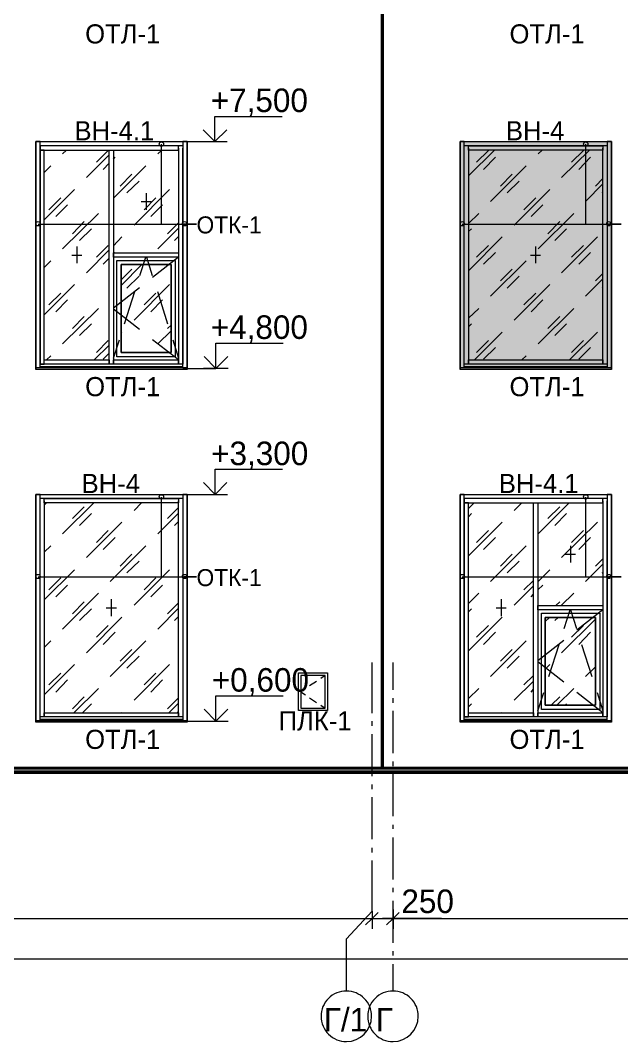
# Model space of a CAD drawing. Header units: millimetres. Extents: x 2294 to 908349, y -83289 to 219220.
# Drawn here: x 391794 to 399182, y 39424 to 51978 of the extents above; entities that cross this region are included whole.
import ezdxf

# ---------------------------------------------------------------- set-up
doc = ezdxf.new("R2010")
doc.units = ezdxf.units.MM
doc.layers.add('PDF _Геометрия', color=7, linetype='Continuous')
doc.layers.add('PDF _Текст', color=7, linetype='Continuous')

msp = doc.modelspace()

# ---------------------------------------------------------------- hatches: boundary and pattern name
at = {"transparency": 33554551}
h = msp.add_hatch(color=3, dxfattribs=at)
h.dxf.hatch_style = 1
h.paths.add_polyline_path([(397199.4, 50492.7), (399057.4, 50492.7), (399057.4, 47686.2), (397199.4, 47686.2)])

# ---------------------------------------------------------------- linework, layer by layer
at = {"layer": 'PDF _Геометрия', "lineweight": 9}
for points in [[(378178.7, 44407.5), (378178.7, 42794.4), (378196.2, 42794.4), (396233.3, 42794.4), (396233.3, 56997.6), (396233.3, 42790), (396250.8, 42790), (396250.8, 56997.6), (396250.8, 42794.4), (408298.9, 42794.4), (408298.9, 56997.6)], [(393636.6, 50488.4), (394104.4, 50488.4), (394183.1, 50488.4), (394183.1, 50798.8), (395009.3, 50798.8)], [(392036.6, 47712.4), (392036.6, 47778), (392036.6, 49093.8), (392036.6, 47751.8), (392084.7, 47751.8), (392084.7, 49093.8), (392084.7, 50383.5), (392036.6, 50383.5), (392036.6, 49093.8), (392036.6, 50409.7), (392036.6, 50488.4), (391984.2, 50488.4), (391984.2, 50409.7), (391984.2, 49093.8), (391984.2, 47778), (391984.2, 47699.3), (391984.2, 50488.4), (393842.1, 50488.4), (393842.1, 47699.3), (393842.1, 47778), (393842.1, 49093.8), (393842.1, 50409.7), (393842.1, 50488.4), (393789.6, 50488.4), (393789.6, 50409.7)], [(394025.7, 50488.4), (394336.1, 50488.4)], [(397300, 50409.7), (397300, 47751.8), (397247.5, 47751.8), (397247.5, 50409.7), (397247.5, 50488.4), (397199.4, 50488.4), (397199.4, 50409.7), (397199.4, 47778), (397199.4, 47699.3), (397199.4, 50488.4), (399057.4, 50488.4), (399057.4, 47699.3), (399057.4, 47778), (399057.4, 50409.7), (399057.4, 50488.4), (399004.9, 50488.4), (399004.9, 50409.7), (399004.9, 47751.8), (398952.5, 47751.8), (398952.5, 50409.7)], [(392312, 50339.7), (392360.1, 50383.5)], [(392727.3, 50234.8), (392871.6, 50379.1)], [(393737.2, 50409.7), (393737.2, 49093.8), (393737.2, 47751.8), (392937.2, 47751.8), (392937.2, 47804.2), (393737.2, 47804.2)], [(392937.2, 50379.1), (392945.9, 50383.5)], [(393789.6, 47712.4), (393789.6, 47778), (393789.6, 49093.8), (393789.6, 50409.7), (393789.6, 49093.8), (393789.6, 47751.8), (393737.2, 47751.8), (393737.2, 47804.2), (393418, 48053.4)], [(393483.6, 50339.7), (393531.7, 50383.5)], [(393523, 50457.8), (393523, 49474.2), (393960.1, 49474.2), (393807.1, 49474.2)], [(393737.2, 50435.9), (393737.2, 50427.2)], [(397247.5, 47712.4), (397247.5, 47778), (397247.5, 50409.7)], [(398952.5, 50427.2), (398952.5, 50435.9), (398952.5, 50383.5), (397300, 50383.5), (397300, 50435.9), (398952.5, 50435.9)], [(397300, 50427.2), (397300, 50435.9)], [(397300, 50068.7), (397619.1, 50383.5)], [(397400.5, 50234.8), (397544.8, 50379.1)], [(398156.8, 50339.7), (398204.9, 50383.5)], [(398445.3, 50046.8), (398786.3, 50383.5)], [(398567.8, 50234.8), (398716.4, 50379.1)], [(398738.2, 50457.8), (398738.2, 49474.2), (399175.4, 49474.2), (399022.4, 49474.2)], [(399004.9, 50409.7), (399004.9, 47778), (399004.9, 47712.4)], [(392604.9, 50046.8), (392884.7, 50326.6)], [(392810.4, 50147.4), (392884.7, 50221.7)], [(392937.2, 50274.2), (392959, 50296)], [(397483.6, 50147.4), (397632.2, 50296)], [(398655.2, 50147.4), (398799.4, 50296)], [(392084.7, 50108), (392167.8, 50191.1)], [(392937.2, 49793.3), (393335, 50191.1)], [(397571, 49753.9), (398008.2, 50191.1)], [(393020.2, 49941.9), (393164.5, 50086.2)], [(393103.3, 49858.9), (393251.9, 50003.1)], [(397693.4, 49941.9), (397837.7, 50086.2)], [(397776.5, 49858.9), (397925.1, 50003.1)], [(398738.2, 49753.9), (398952.5, 49968.2)], [(398860.6, 49941.9), (398952.5, 50033.7)], [(392084.7, 49526.6), (392460.7, 49898.2)], [(393190.7, 49461.1), (393627.9, 49898.2)], [(393339.3, 49854.5), (393339.3, 49649)], [(397863.9, 49461.1), (398301.1, 49898.2)], [(398943.7, 49858.9), (398952.5, 49863.2)], [(392141.5, 49649), (392290.2, 49797.7)], [(393278.1, 49753.9), (393400.6, 49753.9)], [(393313.1, 49649), (393457.4, 49797.7)], [(397982, 49649), (398130.6, 49797.7)], [(392229, 49566), (392373.2, 49710.2)], [(392312, 49168.2), (392753.6, 49605.3)], [(393396.2, 49566), (393540.4, 49710.2)], [(397300, 49482.9), (397426.8, 49605.3)], [(398069.4, 49566), (398213.7, 49710.2)], [(398156.8, 49168.2), (398594, 49605.3)], [(392010.4, 49474.2), (393960.1, 49474.2)], [(392434.4, 49356.1), (392578.7, 49504.8)], [(393601.6, 49356.1), (393737.2, 49491.7)], [(397221.3, 49474.2), (399175.4, 49474.2)], [(398274.9, 49356.1), (398423.5, 49504.8)], [(392521.9, 49273.1), (392666.1, 49417.3)], [(393483.6, 49168.2), (393737.2, 49426.1)], [(397300, 49382.4), (397339.3, 49417.3)], [(398362.3, 49273.1), (398506.6, 49417.3)], [(392937.2, 49207.5), (393042.1, 49316.8)], [(393689.1, 49273.1), (393737.2, 49321.2)], [(397300, 48901.5), (397715.3, 49316.8)], [(398445.3, 48875.3), (398886.9, 49316.8)], [(392425.7, 49093.8), (392548.1, 49093.8)], [(392486.9, 49198.8), (392486.9, 48993.3)], [(392604.9, 48875.3), (392884.7, 49159.4)], [(392727.3, 49067.6), (392871.6, 49211.9)], [(392950.3, 49120.1), (392959, 49124.4)], [(397400.5, 49067.6), (397544.8, 49211.9)], [(397483.6, 48980.2), (397632.2, 49124.4)], [(398065, 49093.8), (398187.4, 49093.8)], [(398126.2, 49198.8), (398126.2, 48993.3)], [(398567.8, 49067.6), (398716.4, 49211.9)], [(398655.2, 48980.2), (398799.4, 49124.4)], [(392084.7, 48940.8), (392167.8, 49023.9)], [(392810.4, 48980.2), (392884.7, 49054.5)], [(393033.3, 48717.9), (393286.9, 48975.8)], [(393260.7, 48840.3), (393335, 49067.6)], [(393343.7, 49067.6), (393413.7, 48840.3)], [(393737.2, 49067.6), (393418, 48818.4)], [(397571, 48586.7), (398008.2, 49023.9)], [(393033.3, 48787.8), (393164.5, 48919)], [(397693.4, 48774.7), (397837.7, 48919)], [(398860.6, 48774.7), (398952.5, 48866.5)], [(392084.7, 48359.4), (392460.7, 48731)], [(393103.3, 48687.3), (393251.9, 48835.9)], [(393190.7, 48293.8), (393627.9, 48731)], [(397776.5, 48687.3), (397925.1, 48835.9)], [(397863.9, 48293.8), (398301.1, 48731)], [(398738.2, 48586.7), (398952.5, 48800.9)], [(392141.5, 48481.8), (392290.2, 48626.1)], [(393256.3, 48691.7), (392937.2, 48442.5)], [(393072.7, 48250.1), (393199.5, 48643.6)], [(393313.1, 48481.8), (393457.4, 48626.1)], [(393479.2, 48643.6), (393601.6, 48250.1)], [(397982, 48481.8), (398130.6, 48626.1)], [(398943.7, 48687.3), (398952.5, 48696)], [(392229, 48394.4), (392373.2, 48543)], [(393396.2, 48394.4), (393540.4, 48543)], [(398069.4, 48394.4), (398213.7, 48543)], [(392312, 48000.9), (392753.6, 48438.1)], [(392434.4, 48188.9), (392578.7, 48337.6)], [(393256.3, 48180.2), (392937.2, 48429.4)], [(397300, 48315.7), (397426.8, 48438.1)], [(398156.8, 48000.9), (398594, 48438.1)], [(398274.9, 48188.9), (398423.5, 48337.6)], [(392521.9, 48105.9), (392666.1, 48250.1)], [(393601.6, 48188.9), (393645.4, 48232.6)], [(397300, 48210.8), (397339.3, 48250.1)], [(398362.3, 48105.9), (398506.6, 48250.1)], [(393033.3, 48132.1), (393042.1, 48145.2)], [(393483.6, 48000.9), (393645.4, 48162.7)], [(397374.3, 47804.2), (397715.3, 48145.2)], [(398541.5, 47804.2), (398886.9, 48145.2)], [(392701.1, 47804.2), (392884.7, 47987.8)], [(392727.3, 47896), (392871.6, 48044.7)], [(392937.2, 47826.1), (393011.5, 48053.4)], [(393667.2, 48053.4), (393737.2, 47826.1)], [(394349.2, 47699.3), (394043.2, 47699.3), (394196.2, 47699.3), (394196.2, 48009.7), (395022.4, 48009.7)], [(397400.5, 47896), (397544.8, 48044.7)], [(398567.8, 47896), (398716.4, 48044.7)], [(392115.3, 47804.2), (392167.8, 47856.7)], [(392810.4, 47813), (392884.7, 47887.3)], [(397483.6, 47813), (397632.2, 47957.2)], [(397955.7, 47804.2), (398008.2, 47856.7)], [(398655.2, 47813), (398799.4, 47957.2)], [(393842.1, 47716.8), (393842.1, 47712.4), (393842.1, 47686.2), (391984.2, 47686.2), (391984.2, 47690.6)], [(391984.2, 47712.4), (391984.2, 47712.4)], [(391984.2, 47686.2), (391984.2, 47712.4), (393842.1, 47712.4)], [(393789.6, 47751.8), (392036.6, 47751.8)], [(393789.6, 47721.2), (392036.6, 47721.2), (393789.6, 47721.2)], [(393789.6, 47721.2), (392036.6, 47721.2)], [(397199.4, 47712.4), (397199.4, 47712.4)], [(399004.9, 47751.8), (397247.5, 47751.8)], [(399004.9, 47721.2), (397247.5, 47721.2), (399004.9, 47721.2)], [(399004.9, 47721.2), (397247.5, 47721.2)], [(399057.4, 47712.4), (399057.4, 47712.4)], [(393789.6, 47699.3), (394043.2, 47699.3)], [(393842.1, 47690.6), (393842.1, 47686.2)], [(397199.4, 47686.2), (397199.4, 47690.6)], [(399057.4, 47690.6), (399057.4, 47686.2)], [(393680.3, 46151.8), (393938.3, 46151.8), (394187.4, 46151.8), (394187.4, 46462.2), (395013.7, 46462.2)], [(392084.7, 46073.1), (392084.7, 43415.2), (392036.6, 43415.2), (392036.6, 46073.1), (392036.6, 46151.8), (391984.2, 46151.8), (391984.2, 46073.1), (391984.2, 43441.4), (391984.2, 43362.7), (391984.2, 46151.8), (393842.1, 46151.8), (393842.1, 43362.7), (393842.1, 43441.4), (393842.1, 46073.1), (393842.1, 46151.8), (393789.6, 46151.8), (393789.6, 46073.1), (393789.6, 43415.2), (393737.2, 43415.2), (393737.2, 46073.1)], [(393737.2, 46090.6), (393737.2, 46099.3), (393737.2, 46046.9), (392084.7, 46046.9), (392084.7, 46099.3), (393737.2, 46099.3)], [(392084.7, 46090.6), (392084.7, 46099.3)], [(393523, 46116.8), (393523, 45137.6), (393960.1, 45137.6), (393807.1, 45137.6)], [(394030.1, 46151.8), (394340.4, 46151.8)], [(397247.5, 43371.4), (397247.5, 43441.4), (397247.5, 44757.2), (397247.5, 43415.2), (397300, 43415.2), (397300, 44757.2), (397300, 46046.9), (397247.5, 46046.9), (397247.5, 44757.2), (397247.5, 46073.1), (397247.5, 46151.8), (397199.4, 46151.8), (397199.4, 46073.1), (397199.4, 44757.2), (397199.4, 43441.4), (397199.4, 43362.7), (397199.4, 46151.8), (399057.4, 46151.8), (399057.4, 43362.7), (399057.4, 43441.4), (399057.4, 44757.2), (399057.4, 46073.1), (399057.4, 46151.8), (399004.9, 46151.8), (399004.9, 46073.1)], [(398738.2, 46116.8), (398738.2, 45137.6), (399175.4, 45137.6), (399022.4, 45137.6)], [(398952.5, 46099.3), (398952.5, 46090.6)], [(392036.6, 43371.4), (392036.6, 43441.4), (392036.6, 46073.1)], [(392084.7, 46020.6), (392115.3, 46046.9)], [(392312, 45666.5), (392696.7, 46046.9)], [(392434.4, 45854.5), (392578.7, 45998.8)], [(393190.7, 45955), (393282.5, 46046.9)], [(393601.6, 45854.5), (393737.2, 45990)], [(393789.6, 46073.1), (393789.6, 43441.4), (393789.6, 43371.4)], [(397300, 45976.9), (397369.9, 46046.9)], [(397863.9, 45955), (397955.7, 46046.9)], [(398952.5, 46073.1), (398952.5, 44757.2), (398952.5, 43415.2), (398152.5, 43415.2), (398152.5, 43467.6), (398952.5, 43467.6)], [(398156.8, 45666.5), (398537.2, 46046.9)], [(398274.9, 45854.5), (398423.5, 45998.8)], [(399004.9, 43371.4), (399004.9, 43441.4), (399004.9, 44757.2), (399004.9, 46073.1), (399004.9, 44757.2), (399004.9, 43415.2), (398952.5, 43415.2), (398952.5, 43467.6), (398633.3, 43716.8)], [(392521.9, 45767.1), (392666.1, 45915.7)], [(393483.6, 45666.5), (393737.2, 45920.1)], [(397300, 45876.4), (397339.3, 45915.7)], [(398362.3, 45767.1), (398506.6, 45915.7)], [(392604.9, 45373.6), (393042.1, 45810.8)], [(392727.3, 45561.6), (392871.6, 45705.9)], [(393689.1, 45767.1), (393737.2, 45819.5)], [(397300, 45395.5), (397715.3, 45810.8)], [(397400.5, 45561.6), (397544.8, 45705.9)], [(398445.3, 45373.6), (398886.9, 45810.8)], [(398567.8, 45561.6), (398716.4, 45705.9)], [(392810.4, 45474.2), (392959, 45622.8)], [(397483.6, 45474.2), (397632.2, 45622.8)], [(398655.2, 45474.2), (398799.4, 45622.8)], [(392084.7, 45439.2), (392167.8, 45517.9)], [(392897.8, 45080.7), (393335, 45517.9)], [(397571, 45080.7), (398008.2, 45517.9)], [(398554.6, 45517.9), (398554.6, 45312.4)], [(393020.2, 45268.7), (393164.5, 45417.3)], [(393103.3, 45185.7), (393251.9, 45329.9)], [(397693.4, 45268.7), (397837.7, 45417.3)], [(397776.5, 45185.7), (397925.1, 45329.9)], [(398489.1, 45417.3), (398615.8, 45417.3)], [(398860.6, 45268.7), (398952.5, 45360.5)], [(392084.7, 44853.4), (392460.7, 45225)], [(393190.7, 44787.8), (393627.9, 45225)], [(398152.5, 45076.4), (398301.1, 45225)], [(398738.2, 45080.7), (398952.5, 45294.9)], [(392010.4, 45137.6), (393960.1, 45137.6)], [(392141.5, 44975.8), (392290.2, 45124.5)], [(393313.1, 44975.8), (393457.4, 45124.5)], [(397221.3, 45137.6), (399175.4, 45137.6)], [(397982, 44975.8), (398100, 45093.8)], [(398943.7, 45185.7), (398952.5, 45190)], [(392229, 44892.8), (392373.2, 45037)], [(393396.2, 44892.8), (393540.4, 45037)], [(397863.9, 44787.8), (398100, 45028.3)], [(398152.5, 44975.8), (398213.7, 45037)], [(392312, 44494.9), (392753.6, 44936.5)], [(392434.4, 44682.9), (392578.7, 44831.6)], [(392910.9, 44862.2), (392910.9, 44652.3)], [(397300, 44809.7), (397426.8, 44936.5)], [(397702.2, 44862.2), (397702.2, 44652.3)], [(398069.4, 44892.8), (398100, 44923.4)], [(398375.4, 44783.5), (398423.5, 44831.6)], [(398441, 44783.5), (398594, 44936.5)], [(392521.9, 44599.9), (392666.1, 44744.1)], [(392849.7, 44757.2), (392976.5, 44757.2)], [(393483.6, 44494.9), (393737.2, 44752.9)], [(393601.6, 44682.9), (393737.2, 44818.4)], [(397300, 44709.2), (397339.3, 44744.1)], [(397641, 44757.2), (397763.4, 44757.2)], [(398475.9, 44503.7), (398550.3, 44731)], [(398554.6, 44731), (398629, 44503.7)], [(398952.5, 44731), (398633.3, 44481.8)], [(392604.9, 44202), (393042.1, 44643.6)], [(393689.1, 44599.9), (393737.2, 44647.9)], [(397300, 44228.3), (397715.3, 44643.6)], [(398244.3, 44586.7), (398296.7, 44639.2)], [(398362.3, 44599.9), (398401.6, 44639.2)], [(398445.3, 44202), (398860.6, 44617.3)], [(392727.3, 44394.4), (392871.6, 44538.7)], [(392810.4, 44307), (392959, 44455.6)], [(397400.5, 44394.4), (397544.8, 44538.7)], [(397483.6, 44307), (397632.2, 44455.6)], [(398567.8, 44394.4), (398716.4, 44538.7)], [(398655.2, 44307), (398799.4, 44455.6)], [(392084.7, 44267.6), (392167.8, 44350.7)], [(392897.8, 43913.5), (393335, 44350.7)], [(397571, 43913.5), (398008.2, 44350.7)], [(398471.6, 44355.1), (398152.5, 44105.9)], [(393020.2, 44101.5), (393164.5, 44245.8)], [(397693.4, 44101.5), (397837.7, 44245.8)], [(398288, 43913.5), (398414.7, 44307)], [(398690.2, 44307), (398816.9, 43913.5)], [(393103.3, 44014.1), (393251.9, 44162.7)], [(396115.3, 43463.3), (396115.3, 44084)], [(396373.2, 43747.4), (396373.2, 44084)], [(397776.5, 44014.1), (397925.1, 44162.7)], [(398471.6, 43843.6), (398152.5, 44092.8)], [(398860.6, 44101.5), (398860.6, 44101.5)], [(392084.7, 43686.2), (392460.7, 44057.8)], [(392141.5, 43808.6), (392290.2, 43952.9)], [(393190.7, 43620.6), (393627.9, 44057.8)], [(393313.1, 43808.6), (393457.4, 43952.9)], [(398244.3, 44001), (398301.1, 44057.8)], [(398738.2, 43913.5), (398860.6, 44031.6)], [(392229, 43721.2), (392373.2, 43869.8)], [(393396.2, 43721.2), (393540.4, 43869.8)], [(395433.3, 43852.3), (395345.9, 43795.5)], [(395538.3, 43926.6), (395485.8, 43887.3)], [(397863.9, 43620.6), (398100, 43856.7)], [(397982, 43808.6), (398100, 43926.6)], [(392451.9, 43467.6), (392753.6, 43764.9)], [(395297.8, 43760.5), (395241, 43725.5), (395297.8, 43686.2)], [(397300, 43642.5), (397426.8, 43764.9)], [(398069.4, 43721.2), (398100, 43756.1)], [(398152.5, 43489.5), (398226.8, 43716.8)], [(398388.5, 43559.4), (398594, 43764.9)], [(398882.5, 43716.8), (398952.5, 43489.5)], [(392434.4, 43515.7), (392578.7, 43664.3)], [(392556.8, 43467.6), (392666.1, 43576.9)], [(393601.6, 43515.7), (393737.2, 43651.2)], [(393619.1, 43467.6), (393737.2, 43585.7)], [(393789.6, 43362.7), (394065, 43362.7), (394196.2, 43362.7), (394196.2, 43673.1), (395022.4, 43673.1)], [(395345.9, 43651.2), (395433.3, 43594.4)], [(396373.2, 43590), (396373.2, 43646.9)], [(397300, 43537.6), (397339.3, 43576.9)], [(398318.6, 43559.4), (398423.5, 43664.3)], [(398489.1, 43559.4), (398506.6, 43576.9)], [(393037.7, 43467.6), (393042.1, 43472)], [(393724, 43467.6), (393737.2, 43480.7)], [(395485.8, 43559.4), (395538.3, 43524.5)], [(396373.2, 42969.3), (396373.2, 43489.5)], [(397710.9, 43467.6), (397715.3, 43472)], [(393842.1, 43354), (393842.1, 43349.6), (391984.2, 43349.6), (391984.2, 43371.4), (391984.2, 43375.8)], [(391984.2, 43371.4), (393842.1, 43371.4)], [(391984.2, 43349.6), (391984.2, 43354)], [(393789.6, 43415.2), (392036.6, 43415.2)], [(393789.6, 43384.6), (392036.6, 43384.6), (393789.6, 43384.6)], [(393789.6, 43384.6), (392036.6, 43384.6)], [(393842.1, 43375.8), (393842.1, 43371.4), (393842.1, 43349.6)], [(394043.2, 43362.7), (394349.2, 43362.7)], [(396115.3, 43305.9), (396115.3, 43362.7)], [(399057.4, 43354), (399057.4, 43349.6), (397199.4, 43349.6), (397199.4, 43371.4), (397199.4, 43375.8)], [(397199.4, 43371.4), (399057.4, 43371.4)], [(397199.4, 43349.6), (397199.4, 43354)], [(399004.9, 43415.2), (397247.5, 43415.2)], [(399004.9, 43384.6), (397247.5, 43384.6), (399004.9, 43384.6)], [(399004.9, 43384.6), (397247.5, 43384.6)], [(399057.4, 43375.8), (399057.4, 43371.4), (399057.4, 43349.6)], [(396115.3, 42685.1), (396115.3, 43205.3)], [(396373.2, 42811.9), (396373.2, 42868.7)], [(396373.2, 42195.5), (396373.2, 42711.3)], [(396115.3, 42527.7), (396115.3, 42584.6)], [(396115.3, 41911.3), (396115.3, 42427.2)], [(396373.2, 42038.1), (396373.2, 42090.6)], [(396373.2, 41417.4), (396373.2, 41933.2)], [(396115.3, 41749.6), (396115.3, 41806.4)], [(395800.5, 40040.3), (395800.5, 40687.3), (396115.3, 41028.3), (396115.3, 41649)], [(396373.2, 41260), (396373.2, 41312.4)], [(396373.2, 40639.2), (396373.2, 41155.1)], [(317562.5, 40936.5), (330130.8, 40936.5), (336272.8, 40936.5), (348976.6, 40936.5), (356876, 40936.5), (372517.5, 40936.5), (378712.1, 40936.5), (396115.3, 40936.5), (396373.2, 40936.5), (408062.8, 40936.5)], [(396115.3, 41028.3), (396115.3, 40936.5), (396115.3, 40809.7)], [(396967.8, 40936.5), (396377.6, 40936.5), (396242.1, 40936.5)], [(396373.2, 41045.8), (396373.2, 40936.5), (396373.2, 40809.7)], [(317562.5, 40442.5), (408062.8, 40442.5)], [(396373.2, 40481.8), (396373.2, 40534.3)], [(396373.2, 40040.3), (396373.2, 40376.9)]]:
    msp.add_lwpolyline(points, dxfattribs=at)
at = {"layer": 'PDF _Геометрия', "lineweight": 18}
for points in [[(394038.8, 50632.6), (394183.1, 50488.4), (394331.7, 50632.6)], [(394051.9, 47847.9), (394196.2, 47699.3), (394344.8, 47847.9)], [(394043.2, 46296), (394187.4, 46151.8), (394331.7, 46296)], [(394051.9, 43511.3), (394196.2, 43362.7), (394344.8, 43511.3)], [(396189.6, 41010.8), (396115.3, 40936.5), (396036.6, 40857.8)], [(396447.5, 41010.8), (396373.2, 40936.5), (396294.5, 40857.8)]]:
    msp.add_lwpolyline(points, dxfattribs=at)
at = {"layer": 'PDF _Геометрия', "lineweight": 9}
for points in [[(392910.9, 50435.9), (392036.6, 50435.9), (392036.6, 50383.5), (392910.9, 50383.5), (393737.2, 50383.5), (393737.2, 50435.9), (392910.9, 50435.9), (392058.5, 50435.9), (392036.6, 50435.9), (392036.6, 50488.4), (392058.5, 50488.4), (392910.9, 50488.4), (393763.4, 50488.4), (393789.6, 50488.4), (393789.6, 50435.9), (393763.4, 50435.9)], [(397273.8, 50488.4), (399004.9, 50488.4), (399004.9, 50435.9), (397273.8, 50435.9), (397247.5, 50435.9), (397247.5, 50488.4)], [(392937.2, 47751.8), (392884.7, 47751.8), (392084.7, 47751.8), (392084.7, 47804.2), (392884.7, 47804.2), (392884.7, 47751.8), (392884.7, 49093.8), (392884.7, 50383.5), (392937.2, 50383.5), (392937.2, 49093.8)], [(393737.2, 49067.6), (392937.2, 49067.6), (392937.2, 49120.1), (393737.2, 49120.1)], [(392980.9, 49028.3), (393697.8, 49028.3), (393697.8, 47843.6), (392980.9, 47843.6)], [(393697.8, 49028.3), (393697.8, 47843.6), (392980.9, 47843.6), (392980.9, 49028.3)], [(393645.4, 48975.8), (393033.3, 48975.8), (393033.3, 47896), (393645.4, 47896)], [(393033.3, 47896), (393033.3, 48975.8), (393645.4, 48975.8), (393645.4, 47896)], [(399057.4, 47686.2), (397199.4, 47686.2), (397199.4, 47712.4), (399057.4, 47712.4)], [(398952.5, 47751.8), (397300, 47751.8), (397300, 47804.2), (398952.5, 47804.2)], [(392058.5, 46151.8), (393789.6, 46151.8), (393789.6, 46099.3), (392058.5, 46099.3), (392036.6, 46099.3), (392036.6, 46151.8)], [(398126.2, 46099.3), (397247.5, 46099.3), (397247.5, 46046.9), (398126.2, 46046.9), (398952.5, 46046.9), (398952.5, 46099.3), (398126.2, 46099.3), (397273.8, 46099.3), (397247.5, 46099.3), (397247.5, 46151.8), (397273.8, 46151.8), (398126.2, 46151.8), (398978.7, 46151.8), (399004.9, 46151.8), (399004.9, 46099.3), (398978.7, 46099.3)], [(398152.5, 43415.2), (398100, 43415.2), (397300, 43415.2), (397300, 43467.6), (398100, 43467.6), (398100, 43415.2), (398100, 44757.2), (398100, 46046.9), (398152.5, 46046.9), (398152.5, 44757.2)], [(398952.5, 44731), (398152.5, 44731), (398152.5, 44783.5), (398952.5, 44783.5)], [(398196.2, 44691.7), (398913.1, 44691.7), (398913.1, 43507), (398196.2, 43507)], [(398913.1, 44691.7), (398913.1, 43507), (398196.2, 43507), (398196.2, 44691.7)], [(398860.6, 44639.2), (398244.3, 44639.2), (398244.3, 43559.4), (398860.6, 43559.4)], [(398244.3, 43559.4), (398244.3, 44639.2), (398860.6, 44639.2), (398860.6, 43559.4)], [(395210.4, 43957.2), (395568.9, 43957.2), (395568.9, 43493.9), (395210.4, 43493.9)], [(395538.3, 43926.6), (395241, 43926.6), (395241, 43524.5), (395538.3, 43524.5)], [(395241, 43926.6), (395241, 43524.5), (395538.3, 43524.5), (395538.3, 43926.6)], [(393737.2, 43415.2), (392084.7, 43415.2), (392084.7, 43467.6), (393737.2, 43467.6)], [(378200.6, 42794.4), (396233.3, 42794.4)], [(408277, 42772.5), (378200.6, 42772.5), (378200.6, 42794.4), (408277, 42794.4)], [(396250.8, 42794.4), (408277, 42794.4)]]:
    msp.add_lwpolyline(points, close=True, dxfattribs=at)
at = {"layer": 'PDF _Геометрия', "lineweight": 40}
for points in [[(312810.6, 42733.2), (412298.9, 42733.2)], [(408766.6, 42741.9), (312981.1, 42741.9)]]:
    msp.add_lwpolyline(points, dxfattribs=at)
at = {"layer": 'PDF _Геометрия', "lineweight": 18}
for points in [[(395800.5, 40044.7, 0.4225352), (395490.2, 39734.3, 0.4172634), (395800.5, 39423.9, 0.4119718), (396110.9, 39734.3, 0.4172634)], [(396373.2, 40044.7, 0.4225352), (396062.8, 39734.3, 0.4172634), (396373.2, 39423.9, 0.4119718), (396683.6, 39734.3, 0.4172634)]]:
    msp.add_lwpolyline(points, format="xyb", close=True, dxfattribs=at)
at = {"layer": 'PDF _Геометрия', "lineweight": 9}
for points in [[(393501.1, 50457.8), (393501.1, 50475.3), (393509.8, 50484), (393527.3, 50484)], [(393501.1, 50457.8), (393501.1, 50475.3), (393509.8, 50484), (393527.3, 50484)], [(393527.3, 50484), (393540.4, 50484), (393553.6, 50475.3), (393553.6, 50457.8)], [(393527.3, 50484), (393540.4, 50484), (393553.6, 50475.3), (393553.6, 50457.8)], [(398716.4, 50457.8), (398716.4, 50475.3), (398725.1, 50484), (398742.6, 50484)], [(398716.4, 50457.8), (398716.4, 50475.3), (398725.1, 50484), (398742.6, 50484)], [(398742.6, 50484), (398755.7, 50484), (398768.8, 50475.3), (398768.8, 50457.8)], [(398742.6, 50484), (398755.7, 50484), (398768.8, 50475.3), (398768.8, 50457.8)], [(393527.3, 50431.5), (393509.8, 50431.5), (393501.1, 50444.7), (393501.1, 50457.8)], [(393527.3, 50431.5), (393509.8, 50431.5), (393501.1, 50444.7), (393501.1, 50457.8)], [(393553.6, 50457.8), (393553.6, 50444.7), (393540.4, 50431.5), (393527.3, 50431.5)], [(393553.6, 50457.8), (393553.6, 50444.7), (393540.4, 50431.5), (393527.3, 50431.5)], [(398742.6, 50431.5), (398725.1, 50431.5), (398716.4, 50444.7), (398716.4, 50457.8)], [(398742.6, 50431.5), (398725.1, 50431.5), (398716.4, 50444.7), (398716.4, 50457.8)], [(398768.8, 50457.8), (398768.8, 50444.7), (398755.7, 50431.5), (398742.6, 50431.5)], [(398768.8, 50457.8), (398768.8, 50444.7), (398755.7, 50431.5), (398742.6, 50431.5)], [(391984.2, 49478.5), (391984.2, 49496), (391992.9, 49504.8), (392010.4, 49504.8)], [(391984.2, 49478.5), (391984.2, 49496), (391992.9, 49504.8), (392010.4, 49504.8)], [(392010.4, 49452.3), (391992.9, 49452.3), (391984.2, 49465.4), (391984.2, 49478.5)], [(392010.4, 49452.3), (391992.9, 49452.3), (391984.2, 49465.4), (391984.2, 49478.5)], [(392010.4, 49504.8), (392023.5, 49504.8), (392036.6, 49496), (392036.6, 49478.5)], [(392010.4, 49504.8), (392023.5, 49504.8), (392036.6, 49496), (392036.6, 49478.5)], [(392036.6, 49478.5), (392036.6, 49465.4), (392023.5, 49452.3), (392010.4, 49452.3)], [(392036.6, 49478.5), (392036.6, 49465.4), (392023.5, 49452.3), (392010.4, 49452.3)], [(393785.2, 49478.5), (393785.2, 49496), (393794, 49504.8), (393811.5, 49504.8)], [(393785.2, 49478.5), (393785.2, 49496), (393794, 49504.8), (393811.5, 49504.8)], [(393811.5, 49452.3), (393794, 49452.3), (393785.2, 49465.4), (393785.2, 49478.5)], [(393811.5, 49452.3), (393794, 49452.3), (393785.2, 49465.4), (393785.2, 49478.5)], [(393811.5, 49504.8), (393824.6, 49504.8), (393837.7, 49496), (393837.7, 49478.5)], [(393811.5, 49504.8), (393824.6, 49504.8), (393837.7, 49496), (393837.7, 49478.5)], [(393837.7, 49478.5), (393837.7, 49465.4), (393824.6, 49452.3), (393811.5, 49452.3)], [(393837.7, 49478.5), (393837.7, 49465.4), (393824.6, 49452.3), (393811.5, 49452.3)], [(397199.4, 49478.5), (397199.4, 49496), (397208.2, 49504.8), (397225.7, 49504.8)], [(397199.4, 49478.5), (397199.4, 49496), (397208.2, 49504.8), (397225.7, 49504.8)], [(397225.7, 49452.3), (397208.2, 49452.3), (397199.4, 49465.4), (397199.4, 49478.5)], [(397225.7, 49452.3), (397208.2, 49452.3), (397199.4, 49465.4), (397199.4, 49478.5)], [(397225.7, 49504.8), (397238.8, 49504.8), (397251.9, 49496), (397251.9, 49478.5)], [(397225.7, 49504.8), (397238.8, 49504.8), (397251.9, 49496), (397251.9, 49478.5)], [(397251.9, 49478.5), (397251.9, 49465.4), (397238.8, 49452.3), (397225.7, 49452.3)], [(397251.9, 49478.5), (397251.9, 49465.4), (397238.8, 49452.3), (397225.7, 49452.3)], [(399000.5, 49478.5), (399000.5, 49496), (399009.3, 49504.8), (399022.4, 49504.8)], [(399000.5, 49478.5), (399000.5, 49496), (399009.3, 49504.8), (399022.4, 49504.8)], [(399022.4, 49452.3), (399009.3, 49452.3), (399000.5, 49465.4), (399000.5, 49478.5)], [(399022.4, 49452.3), (399009.3, 49452.3), (399000.5, 49465.4), (399000.5, 49478.5)], [(399022.4, 49504.8), (399035.5, 49504.8), (399048.6, 49496), (399048.6, 49478.5)], [(399022.4, 49504.8), (399035.5, 49504.8), (399048.6, 49496), (399048.6, 49478.5)], [(399048.6, 49478.5), (399048.6, 49465.4), (399035.5, 49452.3), (399022.4, 49452.3)], [(399048.6, 49478.5), (399048.6, 49465.4), (399035.5, 49452.3), (399022.4, 49452.3)], [(393501.1, 46121.2), (393501.1, 46138.7), (393509.8, 46147.4), (393527.3, 46147.4)], [(393501.1, 46121.2), (393501.1, 46138.7), (393509.8, 46147.4), (393527.3, 46147.4)], [(393527.3, 46094.9), (393509.8, 46094.9), (393501.1, 46108.1), (393501.1, 46121.2)], [(393527.3, 46094.9), (393509.8, 46094.9), (393501.1, 46108.1), (393501.1, 46121.2)], [(393527.3, 46147.4), (393540.4, 46147.4), (393553.6, 46138.7), (393553.6, 46121.2)], [(393527.3, 46147.4), (393540.4, 46147.4), (393553.6, 46138.7), (393553.6, 46121.2)], [(393553.6, 46121.2), (393553.6, 46108.1), (393540.4, 46094.9), (393527.3, 46094.9)], [(393553.6, 46121.2), (393553.6, 46108.1), (393540.4, 46094.9), (393527.3, 46094.9)], [(398716.4, 46121.2), (398716.4, 46138.7), (398725.1, 46147.4), (398742.6, 46147.4)], [(398716.4, 46121.2), (398716.4, 46138.7), (398725.1, 46147.4), (398742.6, 46147.4)], [(398742.6, 46094.9), (398725.1, 46094.9), (398716.4, 46108.1), (398716.4, 46121.2)], [(398742.6, 46094.9), (398725.1, 46094.9), (398716.4, 46108.1), (398716.4, 46121.2)], [(398742.6, 46147.4), (398755.7, 46147.4), (398768.8, 46138.7), (398768.8, 46121.2)], [(398742.6, 46147.4), (398755.7, 46147.4), (398768.8, 46138.7), (398768.8, 46121.2)], [(398768.8, 46121.2), (398768.8, 46108.1), (398755.7, 46094.9), (398742.6, 46094.9)], [(398768.8, 46121.2), (398768.8, 46108.1), (398755.7, 46094.9), (398742.6, 46094.9)], [(391984.2, 45141.9), (391984.2, 45159.4), (391992.9, 45168.2), (392010.4, 45168.2)], [(391984.2, 45141.9), (391984.2, 45159.4), (391992.9, 45168.2), (392010.4, 45168.2)], [(392010.4, 45115.7), (391992.9, 45115.7), (391984.2, 45128.8), (391984.2, 45141.9)], [(392010.4, 45115.7), (391992.9, 45115.7), (391984.2, 45128.8), (391984.2, 45141.9)], [(392010.4, 45168.2), (392023.5, 45168.2), (392036.6, 45159.4), (392036.6, 45141.9)], [(392010.4, 45168.2), (392023.5, 45168.2), (392036.6, 45159.4), (392036.6, 45141.9)], [(392036.6, 45141.9), (392036.6, 45128.8), (392023.5, 45115.7), (392010.4, 45115.7)], [(392036.6, 45141.9), (392036.6, 45128.8), (392023.5, 45115.7), (392010.4, 45115.7)], [(393785.2, 45141.9), (393785.2, 45159.4), (393794, 45168.2), (393811.5, 45168.2)], [(393785.2, 45141.9), (393785.2, 45159.4), (393794, 45168.2), (393811.5, 45168.2)], [(393811.5, 45115.7), (393794, 45115.7), (393785.2, 45128.8), (393785.2, 45141.9)], [(393811.5, 45115.7), (393794, 45115.7), (393785.2, 45128.8), (393785.2, 45141.9)], [(393811.5, 45168.2), (393824.6, 45168.2), (393837.7, 45159.4), (393837.7, 45141.9)], [(393811.5, 45168.2), (393824.6, 45168.2), (393837.7, 45159.4), (393837.7, 45141.9)], [(393837.7, 45141.9), (393837.7, 45128.8), (393824.6, 45115.7), (393811.5, 45115.7)], [(393837.7, 45141.9), (393837.7, 45128.8), (393824.6, 45115.7), (393811.5, 45115.7)], [(397199.4, 45141.9), (397199.4, 45159.4), (397208.2, 45168.2), (397225.7, 45168.2)], [(397199.4, 45141.9), (397199.4, 45159.4), (397208.2, 45168.2), (397225.7, 45168.2)], [(397225.7, 45115.7), (397208.2, 45115.7), (397199.4, 45128.8), (397199.4, 45141.9)], [(397225.7, 45115.7), (397208.2, 45115.7), (397199.4, 45128.8), (397199.4, 45141.9)], [(397225.7, 45168.2), (397238.8, 45168.2), (397251.9, 45159.4), (397251.9, 45141.9)], [(397225.7, 45168.2), (397238.8, 45168.2), (397251.9, 45159.4), (397251.9, 45141.9)], [(397251.9, 45141.9), (397251.9, 45128.8), (397238.8, 45115.7), (397225.7, 45115.7)], [(397251.9, 45141.9), (397251.9, 45128.8), (397238.8, 45115.7), (397225.7, 45115.7)], [(399000.5, 45141.9), (399000.5, 45159.4), (399009.3, 45168.2), (399022.4, 45168.2)], [(399000.5, 45141.9), (399000.5, 45159.4), (399009.3, 45168.2), (399022.4, 45168.2)], [(399022.4, 45115.7), (399009.3, 45115.7), (399000.5, 45128.8), (399000.5, 45141.9)], [(399022.4, 45115.7), (399009.3, 45115.7), (399000.5, 45128.8), (399000.5, 45141.9)], [(399022.4, 45168.2), (399035.5, 45168.2), (399048.6, 45159.4), (399048.6, 45141.9)], [(399022.4, 45168.2), (399035.5, 45168.2), (399048.6, 45159.4), (399048.6, 45141.9)], [(399048.6, 45141.9), (399048.6, 45128.8), (399035.5, 45115.7), (399022.4, 45115.7)], [(399048.6, 45141.9), (399048.6, 45128.8), (399035.5, 45115.7), (399022.4, 45115.7)]]:
    msp.add_open_spline(points, degree=3, dxfattribs=at)

# ---------------------------------------------------------------- texts
at = {"layer": 'PDF _Текст', "attachment_point": 4, "style": ''}
for s, insert, char_height in [('ОТЛ-1', (392589.7, 51811), 235.29), ('ОТЛ-1', (397805, 51811), 235.29), ('+7,500', (394133, 50969.3), 289.45), ('ВН-4.1', (392458.8, 50621.9), 235.29), ('ВН-4', (397761.3, 50621.9), 235.29), ('ОТК-1', (393958.2, 49462.9), 209.3), ('+4,800', (394133, 48180.3), 289.45), ('ОТЛ-1', (392589.8, 47474.5), 235.29), ('ОТЛ-1', (397805, 47474.5), 235.29), ('+3,300', (394137.4, 46628.4), 289.45), ('ВН-4', (392546.2, 46285.4), 235.29), ('ВН-4.1', (397673.9, 46285.4), 235.29), ('ОТК-1', (393958.2, 45126.4), 209.3), ('+0,600', (394146.1, 43843.8), 289.45), ('ПЛК-1', (394968, 43365.3), 235.29), ('ОТЛ-1', (392589.7, 43138), 235.29), ('ОТЛ-1', (397805, 43138), 235.29), ('250', (396476, 41146.6), 289.45), ('Г/1 Г', (395523.2, 39690.9), 289.45)]:
    msp.add_mtext(s, dxfattribs=dict(at, insert=insert, char_height=char_height))

doc.saveas('drawing.dxf')
